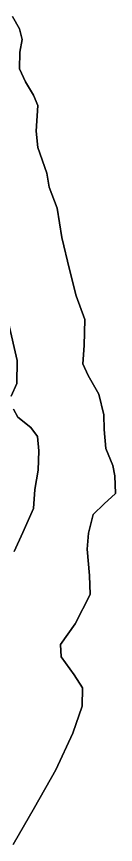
# Model space of a CAD drawing. Header units: inches. Extents: x 288635 to 1232953, y 676945 to 1655780.
# Drawn here: x 440491 to 441963, y 1356435 to 1368826 of the extents above; entities that cross this region are included whole.
import ezdxf

# ---------------------------------------------------------------- set-up
doc = ezdxf.new("R2010")
doc.units = ezdxf.units.IN
doc.header["$MEASUREMENT"] = 0

msp = doc.modelspace()

# ---------------------------------------------------------------- linework, layer by layer
at = {"color": 1}
for points in [[(440438.8297, 1356434.7237), (440756.3303, 1356987.1748), (441073.831, 1357552.3259), (441327.8315, 1358098.427), (441467.5318, 1358504.8278), (441473.8818, 1358777.8784), (441346.8815, 1358974.7288), (441156.3811, 1359241.4293), (441143.6811, 1359425.5797), (441365.9315, 1359736.7303), (441588.182, 1360174.8812), (441575.482, 1360460.6317), (441543.7319, 1360854.3325), (441562.7819, 1361095.633), (441632.6321, 1361375.0336), (441797.7324, 1361533.7839), (441962.8327, 1361686.1842), (441956.4827, 1361952.8847), (441924.7327, 1362105.285), (441823.1325, 1362359.2855), (441797.7324, 1362645.0361), (441791.3824, 1362867.2866), (441715.1822, 1363172.0872), (441556.4319, 1363451.4877), (441480.2318, 1363629.2881), (441499.2818, 1363902.3386), (441505.6318, 1364289.6894), (441378.6316, 1364645.2901), (441277.0314, 1365038.9909), (441162.7311, 1365521.5919), (441095.1068, 1365956.9932), (440976.0672, 1366272.9384), (440942.9942, 1366484.6055), (440807.395, 1366864.9448), (440784.2439, 1367109.6848), (440807.395, 1367493.3314), (440741.2491, 1367648.7745), (440625.4936, 1367850.5197), (440536.1966, 1368045.6503), (440539.5039, 1368293.6976), (440572.5768, 1368482.2136), (440532.8893, 1368644.2712), (440430.363, 1368826.1726)], [(440430.363, 1368826.1726), (440532.8893, 1368644.2712), (440572.5768, 1368482.2136), (440539.5039, 1368293.6976), (440536.1966, 1368045.6503), (440625.4936, 1367850.5197), (440741.2491, 1367648.7745), (440807.395, 1367493.3314), (440784.2439, 1367109.6848), (440807.395, 1366864.9448), (440942.9942, 1366484.6055), (440976.0672, 1366272.9384), (441095.1068, 1365956.9932), (441162.7311, 1365521.5919), (441277.0314, 1365038.9909), (441378.6316, 1364645.2901), (441505.6318, 1364289.6894), (441499.2818, 1363902.3386), (441480.2318, 1363629.2881), (441556.4319, 1363451.4877), (441715.1822, 1363172.0872), (441791.3824, 1362867.2866), (441797.7324, 1362645.0361), (441823.1325, 1362359.2855), (441924.7327, 1362105.285), (441956.4827, 1361952.8847), (441962.8327, 1361686.1842), (441797.7324, 1361533.7839), (441632.6321, 1361375.0336), (441562.7819, 1361095.633), (441543.7319, 1360854.3325), (441575.482, 1360460.6317), (441588.182, 1360174.8812), (441365.9315, 1359736.7303), (441143.6811, 1359425.5797), (441156.3811, 1359241.4293), (441346.8815, 1358974.7288), (441473.8818, 1358777.8784), (441467.5318, 1358504.8278), (441327.8315, 1358098.427), (441073.831, 1357552.3259), (440756.3303, 1356987.1748), (440438.8297, 1356434.7237)], [(440371.3608, 1364240.8737), (440498.3611, 1363677.31), (440494.3923, 1363335.9969), (440411.0484, 1363145.4965)], [(440411.0484, 1363145.4965), (440494.3923, 1363335.9969), (440498.3611, 1363677.31), (440371.3608, 1364240.8737)], [(440446.7672, 1362951.0273), (440510.2673, 1362831.9646), (440704.7365, 1362673.2143), (440803.9554, 1362538.2765), (440823.7992, 1362327.9323), (440811.8929, 1362038.213), (440764.2678, 1361748.4937), (440744.4241, 1361462.7431), (440585.6737, 1361101.5861), (440454.7047, 1360819.8043)], [(440454.7047, 1360819.8043), (440585.6737, 1361101.5861), (440744.4241, 1361462.7431), (440764.2678, 1361748.4937), (440811.8929, 1362038.213), (440823.7992, 1362327.9323), (440803.9554, 1362538.2765), (440704.7365, 1362673.2143), (440510.2673, 1362831.9646), (440446.7672, 1362951.0273)]]:
    msp.add_lwpolyline(points, dxfattribs=at)

doc.saveas('drawing.dxf')
